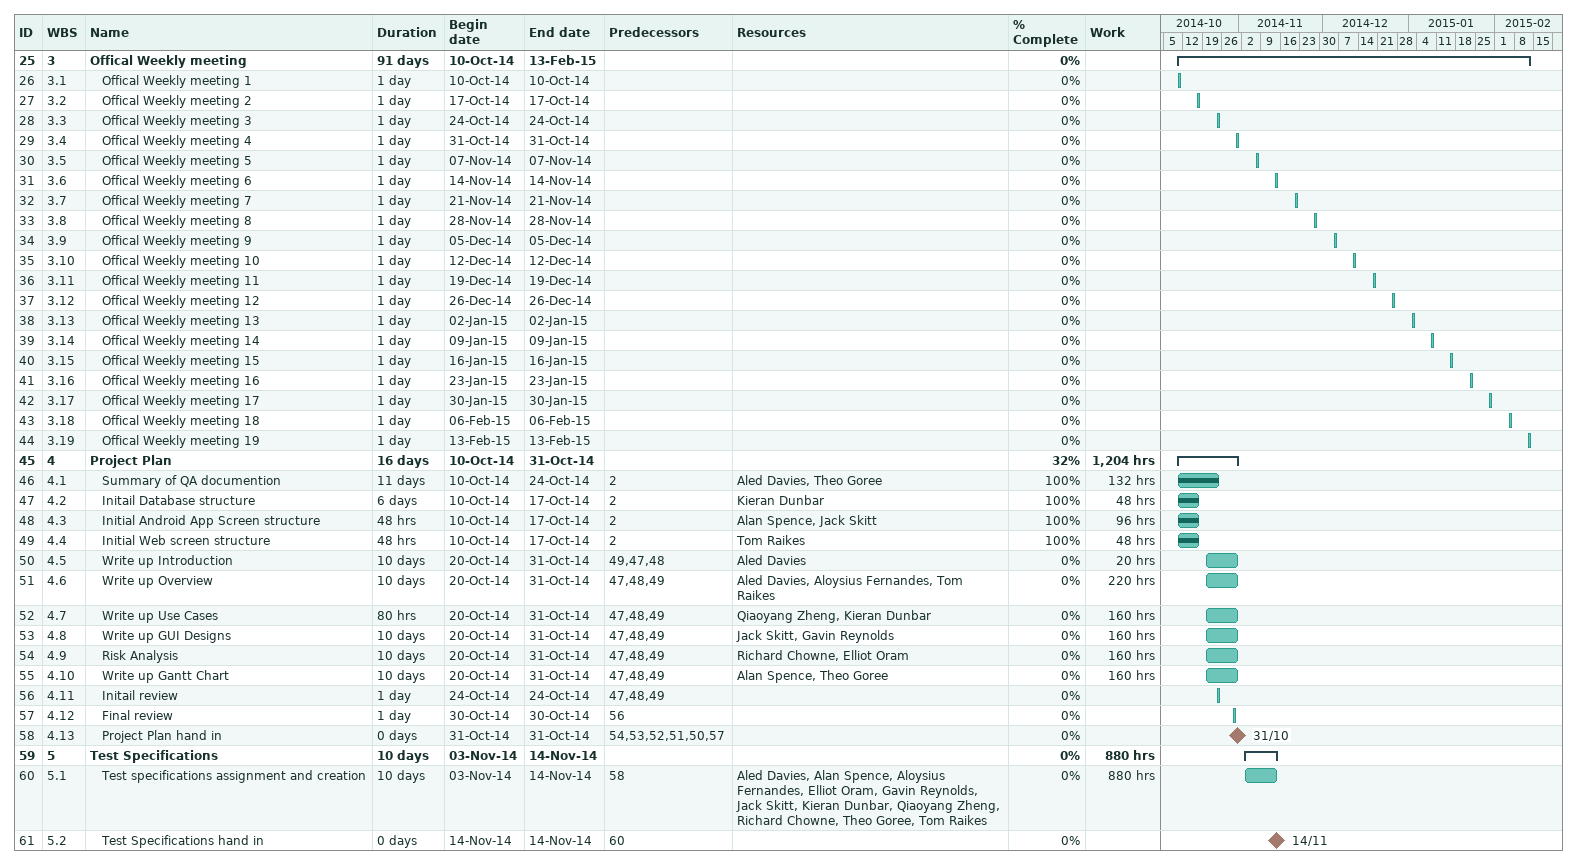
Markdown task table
| ID | WBS | Task | Duration | Start | Finish | Predecessors | Resources | % complete | Work (h) |
|---|---|---|---|---|---|---|---|---|---|
| 25 | 3 | **Offical Weekly meeting** | 91d | 2014-10-10 | 2015-02-13 |  |  | 0 |  |
| 26 | 3.1 | Offical Weekly meeting 1 | 1d | 2014-10-10 | 2014-10-10 |  |  | 0 |  |
| 27 | 3.2 | Offical Weekly meeting 2 | 1d | 2014-10-17 | 2014-10-17 |  |  | 0 |  |
| 28 | 3.3 | Offical Weekly meeting 3 | 1d | 2014-10-24 | 2014-10-24 |  |  | 0 |  |
| 29 | 3.4 | Offical Weekly meeting 4 | 1d | 2014-10-31 | 2014-10-31 |  |  | 0 |  |
| 30 | 3.5 | Offical Weekly meeting 5 | 1d | 2014-11-07 | 2014-11-07 |  |  | 0 |  |
| 31 | 3.6 | Offical Weekly meeting 6 | 1d | 2014-11-14 | 2014-11-14 |  |  | 0 |  |
| 32 | 3.7 | Offical Weekly meeting 7 | 1d | 2014-11-21 | 2014-11-21 |  |  | 0 |  |
| 33 | 3.8 | Offical Weekly meeting 8 | 1d | 2014-11-28 | 2014-11-28 |  |  | 0 |  |
| 34 | 3.9 | Offical Weekly meeting 9 | 1d | 2014-12-05 | 2014-12-05 |  |  | 0 |  |
| 35 | 3.10 | Offical Weekly meeting 10 | 1d | 2014-12-12 | 2014-12-12 |  |  | 0 |  |
| 36 | 3.11 | Offical Weekly meeting 11 | 1d | 2014-12-19 | 2014-12-19 |  |  | 0 |  |
| 37 | 3.12 | Offical Weekly meeting 12 | 1d | 2014-12-26 | 2014-12-26 |  |  | 0 |  |
| 38 | 3.13 | Offical Weekly meeting 13 | 1d | 2015-01-02 | 2015-01-02 |  |  | 0 |  |
| 39 | 3.14 | Offical Weekly meeting 14 | 1d | 2015-01-09 | 2015-01-09 |  |  | 0 |  |
| 40 | 3.15 | Offical Weekly meeting 15 | 1d | 2015-01-16 | 2015-01-16 |  |  | 0 |  |
| 41 | 3.16 | Offical Weekly meeting 16 | 1d | 2015-01-23 | 2015-01-23 |  |  | 0 |  |
| 42 | 3.17 | Offical Weekly meeting 17 | 1d | 2015-01-30 | 2015-01-30 |  |  | 0 |  |
| 43 | 3.18 | Offical Weekly meeting 18 | 1d | 2015-02-06 | 2015-02-06 |  |  | 0 |  |
| 44 | 3.19 | Offical Weekly meeting 19 | 1d | 2015-02-13 | 2015-02-13 |  |  | 0 |  |
| 45 | 4 | **Project Plan** | 16d | 2014-10-10 | 2014-10-31 |  |  | 32 | 1204 |
| 46 | 4.1 | Summary of QA documention | 11d | 2014-10-10 | 2014-10-24 | 2 | Aled Davies, Theo Goree | 100 | 132 |
| 47 | 4.2 | Initail Database structure | 6d | 2014-10-10 | 2014-10-17 | 2 | Kieran Dunbar | 100 | 48 |
| 48 | 4.3 | Initial Android App Screen structure | 48h | 2014-10-10 | 2014-10-17 | 2 | Alan Spence, Jack Skitt | 100 | 96 |
| 49 | 4.4 | Initial Web screen structure | 48h | 2014-10-10 | 2014-10-17 | 2 | Tom Raikes | 100 | 48 |
| 50 | 4.5 | Write up Introduction | 10d | 2014-10-20 | 2014-10-31 | 49, 47, 48 | Aled Davies | 0 | 20 |
| 51 | 4.6 | Write up Overview | 10d | 2014-10-20 | 2014-10-31 | 47, 48, 49 | Aled Davies, Aloysius Fernandes, Tom Raikes | 0 | 220 |
| 52 | 4.7 | Write up Use Cases | 80h | 2014-10-20 | 2014-10-31 | 47, 48, 49 | Qiaoyang Zheng, Kieran Dunbar | 0 | 160 |
| 53 | 4.8 | Write up GUI Designs | 10d | 2014-10-20 | 2014-10-31 | 47, 48, 49 | Jack Skitt, Gavin Reynolds | 0 | 160 |
| 54 | 4.9 | Risk Analysis | 10d | 2014-10-20 | 2014-10-31 | 47, 48, 49 | Richard Chowne, Elliot Oram | 0 | 160 |
| 55 | 4.10 | Write up Gantt Chart | 10d | 2014-10-20 | 2014-10-31 | 47, 48, 49 | Alan Spence, Theo Goree | 0 | 160 |
| 56 | 4.11 | Initail review | 1d | 2014-10-24 | 2014-10-24 | 47, 48, 49 |  | 0 |  |
| 57 | 4.12 | Final review | 1d | 2014-10-30 | 2014-10-30 | 56 |  | 0 |  |
| 58 | 4.13 | Project Plan hand in | 0d | 2014-10-31 | 2014-10-31 | 54, 53, 52, 51, 50, 57 |  | 0 |  |
| 59 | 5 | **Test Specifications** | 10d | 2014-11-03 | 2014-11-14 |  |  | 0 | 880 |
| 60 | 5.1 | Test specifications assignment and creation | 10d | 2014-11-03 | 2014-11-14 | 58 | Aled Davies, Alan Spence, Aloysius Fernandes, Elliot Oram, Gavin Reynolds, Jack Skitt, Kieran Dunbar, Qiaoyang Zheng, Richard Chowne, Theo Goree, Tom Raikes | 0 | 880 |
| 61 | 5.2 | Test Specifications hand in | 0d | 2014-11-14 | 2014-11-14 | 60 |  | 0 |  |
